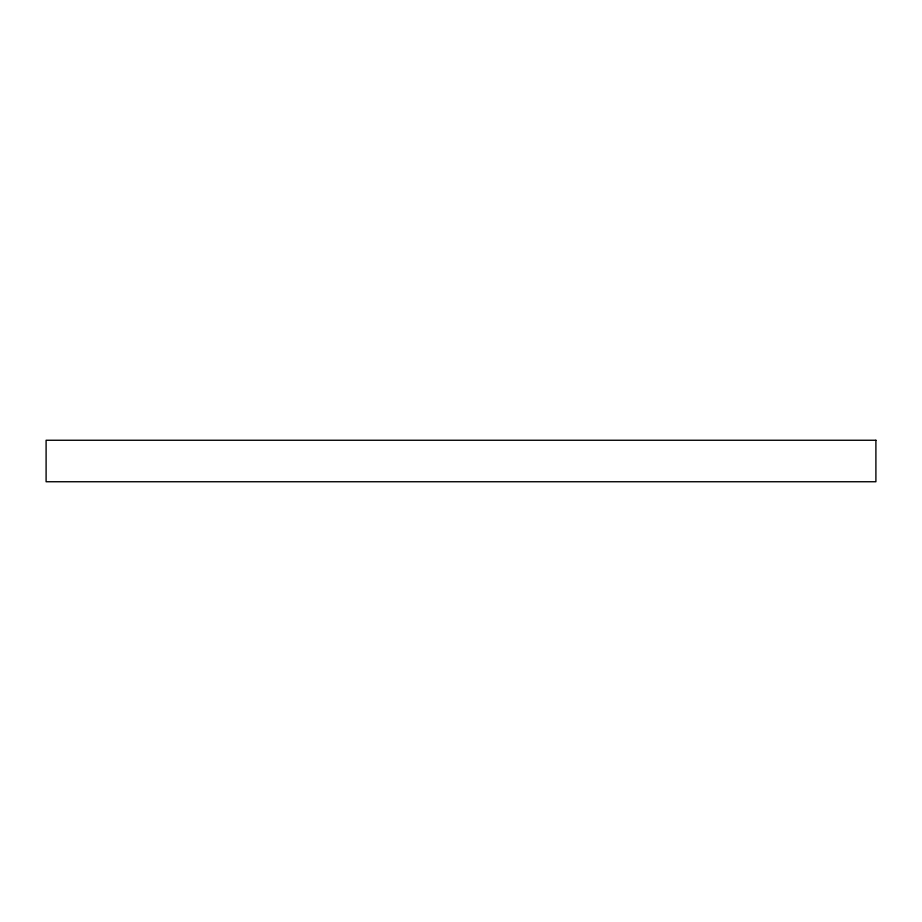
<?xml version="1.0" encoding="UTF-8"?>
<svg xmlns="http://www.w3.org/2000/svg" width="922" height="922" viewBox="0 0 922 922"><rect width="100%" height="100%" fill="white"/><g stroke="black" fill="none" stroke-linecap="round" stroke-linejoin="round"><path stroke-width="1.38" d="M875.9 440.255L46.1 440.255L46.1 481.745L875.9 481.745L875.9 440.255"/></g></svg>
